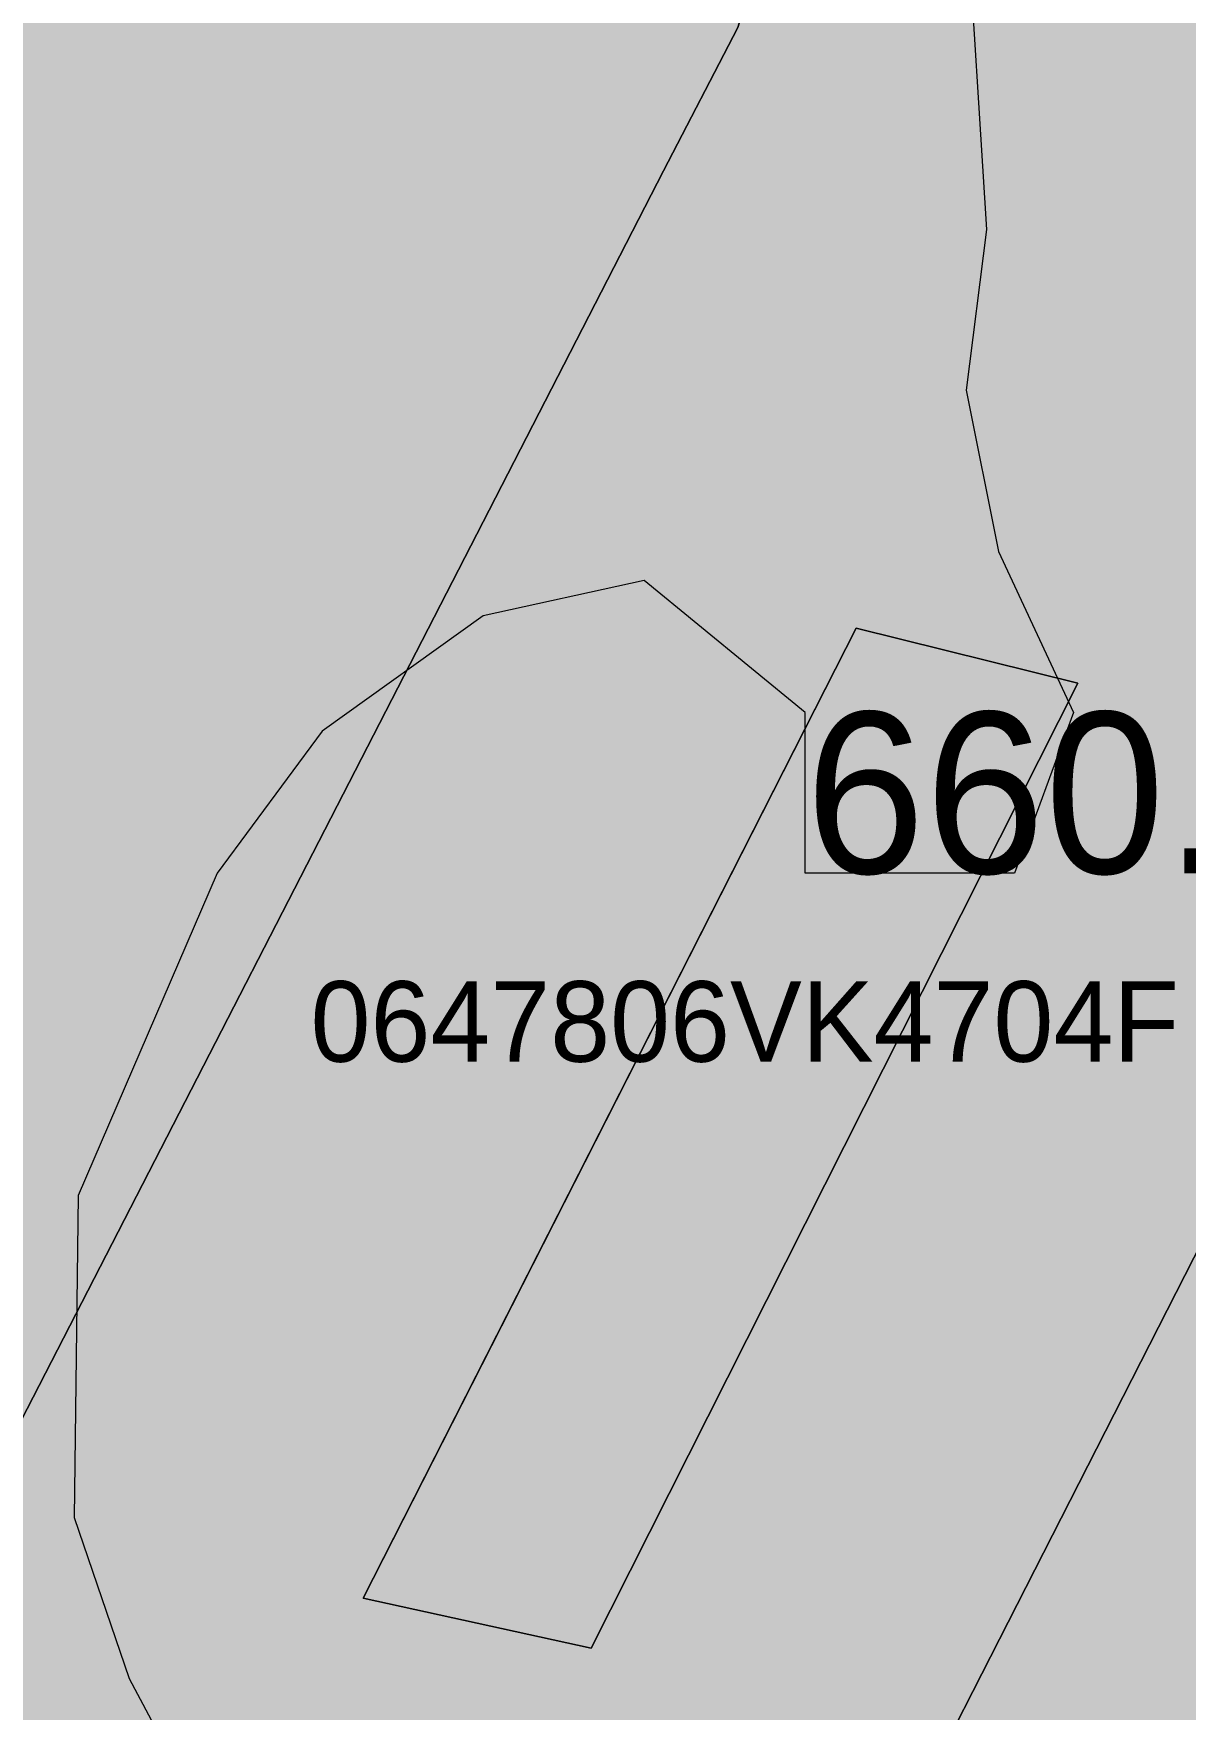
# Model space of a CAD drawing. Header units: metres. Extents: x -6 to 1255, y -2 to 532.
# Drawn here: x 872.64 to 886.94, y 46.58 to 67.39 of the extents above; entities that cross this region are included whole.
import ezdxf

# ---------------------------------------------------------------- set-up
doc = ezdxf.new("R2010")
doc.units = ezdxf.units.M
doc.header["$MEASUREMENT"] = 0
for name, color, linetype, lineweight, true_color in [('TPX_BUILDINGS', 7, 'CONTINUOUS', 0, 0x000000), ('TPX_BUILDINGS_HATCH', 7, 'CONTINUOUS', 0, 0xf0f0f0), ('TPX_BUILDINGS_SHADOWS_HATCH', 7, 'CONTINUOUS', 0, 0x000000), ('TPX_BUILDINGS_SHADOWS_OUTLINES', 7, 'CONTINUOUS', 0, 0x000000), ('TPX_CADASTRES', 7, 'CONTINUOUS', 0, 0x646464), ('TPX_CADASTRES_TEXT', 7, 'CONTINUOUS', 0, 0x000000), ('TPX_RELIEF_CONTOUR_LINES', 7, 'CONTINUOUS', 0, 0x969696), ('TPX_RELIEF_CONTOUR_LINES_TEXT', 7, 'CONTINUOUS', 0, 0x000000)]:
    doc.layers.add(name, color=color, linetype=linetype, lineweight=lineweight, true_color=true_color)

msp = doc.modelspace()

# ---------------------------------------------------------------- hatches: boundary and pattern name
at = {"layer": 'TPX_BUILDINGS_HATCH'}
h = msp.add_hatch(color=256, dxfattribs=at)
h.paths.add_polyline_path([(846.597, 45.394), (845.347, 42.674), (853.667, 39.884), (855.017, 42.834), (855.067, 42.954), (851.857, 44.494), (853.567, 48.164), (856.837, 46.714), (856.007, 44.994), (857.287, 44.474), (859.607, 43.544), (863.217, 42.104), (867.607, 40.504), (868.137, 41.604), (870.017, 45.374), (871.887, 49.004), (872.557, 50.314), (878.137, 61.174), (880.457, 65.684), (881.377, 67.464), (882.208, 70.214), (878.128, 71.234), (864.468, 74.684), (860.698, 75.644), (858.998, 71.244), (856.318, 65.684), (854.658, 62.224), (853.518, 59.844), (851.067, 54.744), (848.827, 50.234), (847.407, 47.164), (847.087, 46.454), (846.597, 45.394)])
h.paths.add_polyline_path([(857.367, 54.574), (858.687, 57.264), (861.038, 62.024), (867.137, 58.914), (870.287, 57.304), (868.017, 52.594), (866.717, 49.894), (857.367, 54.574)], flags=16)
h = msp.add_hatch(color=256, dxfattribs=at)
h.paths.add_polyline_path([(871.887, 49.004), (870.017, 45.374), (875.777, 44.204), (878.079, 43.733), (877.62, 42.733), (876.208, 39.653), (876.357, 39.603), (877.677, 39.173), (877.821, 39.126), (880.237, 38.333), (881.607, 41.533), (882.287, 42.883), (884.077, 46.373), (890.107, 58.213), (890.317, 58.613), (892.507, 62.903), (893.927, 65.683), (894.617, 67.043), (882.208, 70.214), (881.377, 67.464), (880.457, 65.684), (878.137, 61.174), (872.557, 50.314), (871.887, 49.004)])
h.paths.add_polyline_path([(876.727, 47.964), (882.847, 60.004), (885.597, 59.323), (879.557, 47.343), (876.727, 47.964)], flags=16)
h = msp.add_hatch(color=256, dxfattribs=at)
h.paths.add_polyline_path([(882.287, 42.883), (881.607, 41.533), (887.368, 38.739), (887.614, 38.62), (887.957, 38.453), (888.257, 39.063), (888.637, 39.823), (891.317, 45.253), (893.987, 50.653), (900.487, 48.853), (900.62, 49.272), (900.987, 50.433), (903.387, 58.013), (904.027, 57.863), (904.647, 59.633), (905.371, 61.672), (906.227, 64.083), (899.957, 65.683), (894.617, 67.043), (893.927, 65.683), (892.507, 62.903), (890.317, 58.613), (890.107, 58.213), (884.077, 46.373), (882.287, 42.883)])
h.paths.add_polyline_path([(893.097, 52.803), (893.997, 54.893), (895.647, 54.323), (896.407, 56.523), (897.987, 55.973), (896.937, 52.783), (895.917, 53.103), (895.587, 52.023), (893.097, 52.803)], flags=16)
at = {"layer": 'TPX_BUILDINGS_SHADOWS_HATCH'}
msp.add_hatch(color=256, dxfattribs=at).paths.add_polyline_path([(878.443, 51.34), (876.727, 47.964), (879.557, 47.343), (885.597, 59.323), (882.847, 60.004), (878.443, 51.34)])

# ---------------------------------------------------------------- linework, layer by layer
at = {"layer": 'TPX_BUILDINGS', "elevation": 0.042}
msp.add_lwpolyline([(853.567, 48.164), (856.837, 46.714), (856.007, 44.994), (857.287, 44.474), (859.607, 43.544), (863.217, 42.104), (867.607, 40.504), (868.137, 41.604), (870.017, 45.374), (871.887, 49.004), (872.557, 50.314), (878.137, 61.174), (880.457, 65.684), (881.377, 67.464), (882.208, 70.214), (878.128, 71.234), (864.468, 74.684), (860.698, 75.644), (858.998, 71.244), (856.318, 65.684), (854.658, 62.224), (853.518, 59.844)], dxfattribs=at)
for points in [[(871.887, 49.004), (870.017, 45.374), (875.777, 44.204), (878.079, 43.733), (877.62, 42.733), (876.208, 39.653), (876.357, 39.603), (877.677, 39.173), (877.821, 39.126), (880.237, 38.333), (881.607, 41.533), (882.287, 42.883), (884.077, 46.373), (890.107, 58.213), (890.317, 58.613), (892.507, 62.903), (893.927, 65.683), (894.617, 67.043), (882.208, 70.214), (881.377, 67.464), (880.457, 65.684), (878.137, 61.174), (872.557, 50.314)], [(882.287, 42.883), (881.607, 41.533), (887.368, 38.739), (887.614, 38.62), (887.957, 38.453), (888.257, 39.063), (888.637, 39.823), (891.317, 45.253), (893.987, 50.653), (900.487, 48.853), (900.62, 49.272), (900.987, 50.433), (903.387, 58.013), (904.027, 57.863), (904.647, 59.633), (905.371, 61.672), (906.227, 64.083), (899.957, 65.683), (894.617, 67.043), (893.927, 65.683), (892.507, 62.903), (890.317, 58.613), (890.107, 58.213), (884.077, 46.373)], [(876.727, 47.964), (882.847, 60.004), (885.597, 59.323), (879.557, 47.343)]]:
    msp.add_lwpolyline(points, close=True, dxfattribs=at)
at = {"layer": 'TPX_BUILDINGS_SHADOWS_OUTLINES', "elevation": 0.039}
msp.add_lwpolyline([(878.443, 51.34), (876.727, 47.964), (879.557, 47.343), (885.597, 59.323), (882.847, 60.004)], close=True, dxfattribs=at)
at = {"layer": 'TPX_CADASTRES', "elevation": 0.024}
msp.add_lwpolyline([(853.667, 39.884), (855.017, 42.834), (855.067, 42.954), (856.007, 44.994), (857.287, 44.474), (859.607, 43.544), (863.217, 42.104), (867.607, 40.504), (868.137, 41.604), (870.017, 45.374), (871.887, 49.004), (872.557, 50.314), (878.137, 61.174), (880.457, 65.684), (881.377, 67.464), (882.208, 70.214), (878.128, 71.234), (864.468, 74.684), (860.698, 75.644), (858.998, 71.244), (856.318, 65.684), (854.658, 62.224), (853.518, 59.844)], dxfattribs=at)
for points in [[(871.887, 49.004), (870.017, 45.374), (875.777, 44.204), (873.867, 40.434), (876.357, 39.604), (877.677, 39.174), (880.237, 38.334), (881.607, 41.534), (882.287, 42.884), (884.077, 46.374), (890.107, 58.214), (890.317, 58.614), (892.507, 62.904), (893.927, 65.684), (894.617, 67.044), (882.208, 70.214), (881.377, 67.464), (880.457, 65.684), (878.137, 61.174), (872.557, 50.314)], [(882.287, 42.884), (881.607, 41.534), (887.957, 38.454), (888.257, 39.064), (888.637, 39.824), (891.317, 45.254), (893.987, 50.654), (900.487, 48.854), (900.987, 50.434), (903.387, 58.014), (904.027, 57.864), (904.647, 59.634), (906.227, 64.084), (899.957, 65.684), (894.617, 67.044), (893.927, 65.684), (892.507, 62.904), (890.317, 58.614), (890.107, 58.214), (884.077, 46.374)]]:
    msp.add_lwpolyline(points, close=True, dxfattribs=at)
at = {"layer": 'TPX_RELIEF_CONTOUR_LINES', "elevation": 0.045}
for points in [[(883.928, 82.944), (884.713, 80.946), (884.657, 74.95), (882.659, 72.951), (884.214, 68.954), (884.464, 64.956), (884.214, 62.958), (884.613, 60.959), (885.545, 58.96), (884.813, 56.962), (882.215, 56.962), (882.215, 58.96), (880.217, 60.596), (878.219, 60.16), (876.221, 58.726), (874.917, 56.962), (873.189, 52.964), (873.14, 48.967), (873.822, 46.968), (874.888, 44.97)], [(882.215, 56.962), (882.215, 56.962)]]:
    msp.add_lwpolyline(points, dxfattribs=at)

# ---------------------------------------------------------------- texts
at = {"layer": 'TPX_CADASTRES_TEXT'}
msp.add_text('0647806VK4704F', height=1, dxfattribs=at).set_placement((876.075, 54.623, 0.024))
at = {"layer": 'TPX_RELIEF_CONTOUR_LINES_TEXT'}
msp.add_text('660.0', height=2, dxfattribs=at).set_placement((882.215, 56.962, 0.045))

doc.saveas('drawing.dxf')
